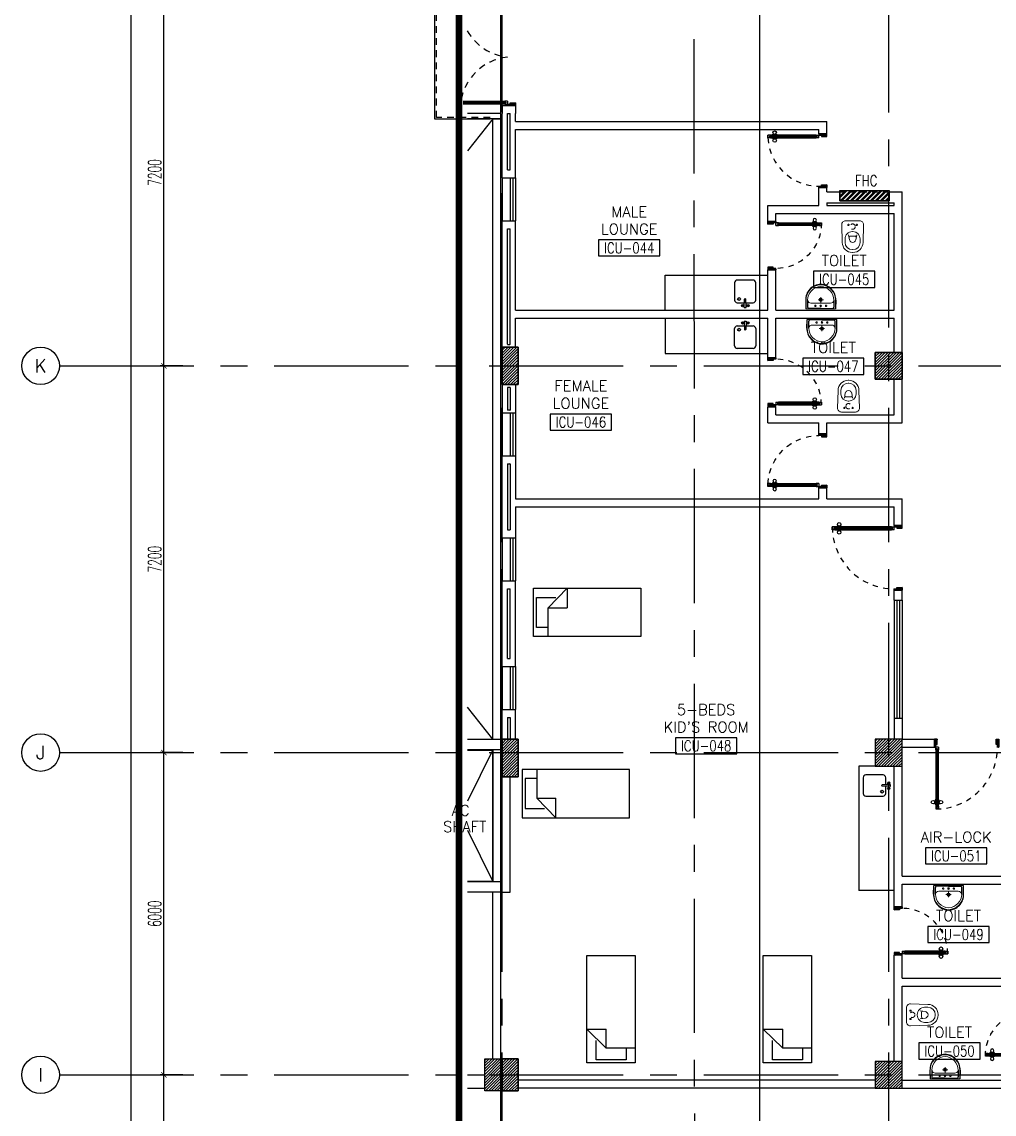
# Model space of a CAD drawing. Extents: x -0.7 to 93.2, y -1.5 to 78.
# Drawn here: x -0.7 to 17.41, y 35.89 to 56.22 of the extents above; entities that cross this region are included whole.
import ezdxf
from ezdxf.enums import TextEntityAlignment as Align

# ---------------------------------------------------------------- set-up
doc = ezdxf.new("R2010")
doc.units = 0
doc.header["$MEASUREMENT"] = 0
doc.header["$PDMODE"] = 34
for name, pattern in [('CENTER2', [1.125, 0.75, -0.125, 0.125, -0.125]), ('CENTERX2', [4, 2.5, -0.5, 0.5, -0.5]), ('DASHED', [0.75, 0.5, -0.25]), ('HIDDEN', [0.375, 0.25, -0.125]), ('HIDDEN2', [0.1875, 0.125, -0.0625])]:
    doc.linetypes.add(name, pattern=pattern)
doc.layers.get('0').update_dxf_attribs({"color": 11, "linetype": 'CONTINUOUS'})
doc.layers.get('DEFPOINTS').update_dxf_attribs({"color": 11, "linetype": 'CONTINUOUS'})
for name, color, linetype in [('AX-CR', 11, 'CONTINUOUS'), ('AX-DIM', 11, 'CONTINUOUS'), ('AX-TXT', 11, 'CONTINUOUS'), ('AXES', 11, 'CENTERX2'), ('COL', 11, 'CONTINUOUS'), ('DOOR', 11, 'CONTINUOUS'), ('ELEV', 11, 'CONTINUOUS'), ('FHC', 11, 'CONTINUOUS'), ('FIX', 11, 'CONTINUOUS'), ('FUR', 11, 'CONTINUOUS'), ('HAT', 11, 'CONTINUOUS'), ('INSUL', 11, 'CONTINUOUS'), ('NON-MEDICAL', 11, 'CONTINUOUS'), ('RM-BOX', 11, 'CONTINUOUS'), ('RM-NAME', 11, 'CONTINUOUS'), ('RM-NO', 11, 'CONTINUOUS'), ('ROOF', 11, 'CONTINUOUS'), ('SHAFT', 11, 'CONTINUOUS'), ('STR', 11, 'CONTINUOUS'), ('SUNI-FUR', 11, 'CONTINUOUS'), ('WALL', 11, 'CONTINUOUS'), ('WIN', 11, 'CONTINUOUS')]:
    doc.layers.add(name, color=color, linetype=linetype)
doc.styles.add('ROMANS', font='ROMANS.shx', dxfattribs={"width": 0.6})
doc.dimstyles.new('STANDARD in', dxfattribs={"dimtxt": 0.24, "dimasz": 0.1, "dimexe": 0.07, "dimexo": 0.05, "dimgap": 0.05, "dimtad": 1, "dimdec": 0, "dimlfac": 1000, "dimzin": 0, "dimdsep": 46, "dimtxsty": 'ROMANS', "dimblk": 'ARCHTICK', "dimcen": 0.05, "dimdle": 0.05, "dimclrd": 7, "dimclre": 7, "dimclrt": 2, "dimadec": 0, "dimazin": 0, "dimtfac": 1, "dimtdec": 0, "dimtmove": 2, "dimatfit": 3, "dimldrblk": 'ARCHTICK', "dimfxl": 0, "dimtolj": 1, "dimtzin": 0, "dimarcsym": 0})

# ---------------------------------------------------------------- blocks, each defined once
blk = doc.blocks.new('*X80')
at = {"color": 0}
for p, q in [((73379, 149535), (73834, 149990)), ((73379, 149588), (73781, 149990)), ((73379, 149641), (73728, 149990)), ((73379, 149694), (73675, 149990)), ((73379, 149747), (73622, 149990)), ((73379, 149800), (73569, 149990)), ((73379, 149853), (73516, 149990)), ((73379, 149906), (73463, 149990)), ((73379, 149959), (73410, 149990)), ((73387, 149490), (73879, 149982)), ((73440, 149490), (73879, 149929)), ((73493, 149490), (73879, 149876)), ((73546, 149490), (73879, 149822)), ((73599, 149490), (73879, 149769)), ((73653, 149490), (73879, 149716)), ((73706, 149490), (73879, 149663)), ((73759, 149490), (73879, 149610)), ((73812, 149490), (73879, 149557)), ((73865, 149490), (73879, 149504))]:
    blk.add_line(p, q, dxfattribs=at)
blk = doc.blocks.new('*X79')
at = {"color": 0}
for p, q in [((73379, 155527), (73842, 155990)), ((73379, 155580), (73789, 155990)), ((73379, 155633), (73736, 155990)), ((73379, 155686), (73683, 155990)), ((73379, 155739), (73629, 155990)), ((73379, 155793), (73576, 155990)), ((73379, 155846), (73523, 155990)), ((73379, 155899), (73470, 155990)), ((73379, 155952), (73417, 155990)), ((73395, 155490), (73879, 155974)), ((73448, 155490), (73879, 155921)), ((73501, 155490), (73879, 155868)), ((73554, 155490), (73879, 155815)), ((73607, 155490), (73879, 155762)), ((73660, 155490), (73879, 155709)), ((73713, 155490), (73879, 155656)), ((73766, 155490), (73879, 155603)), ((73819, 155490), (73879, 155550)), ((73872, 155490), (73879, 155497))]:
    blk.add_line(p, q, dxfattribs=at)
blk = doc.blocks.new('*X77')
at = {"color": 0}
for p, q in [((73379, 162740), (73829, 163190)), ((73379, 162793), (73776, 163190)), ((73379, 162846), (73723, 163190)), ((73379, 162899), (73670, 163190)), ((73379, 162952), (73617, 163190)), ((73379, 163005), (73564, 163190)), ((73379, 163058), (73511, 163190)), ((73379, 163111), (73458, 163190)), ((73379, 163164), (73405, 163190)), ((73382, 162690), (73879, 163187)), ((73435, 162690), (73879, 163134)), ((73488, 162690), (73879, 163081)), ((73541, 162690), (73879, 163028)), ((73594, 162690), (73879, 162975)), ((73647, 162690), (73879, 162922)), ((73700, 162690), (73879, 162869)), ((73753, 162690), (73879, 162816)), ((73806, 162690), (73879, 162763)), ((73859, 162690), (73879, 162710))]:
    blk.add_line(p, q, dxfattribs=at)
blk = doc.blocks.new('AXL')
at = {"layer": 'AX-CR'}
blk.add_circle((-350, 0), 350, dxfattribs=at)
at = {"layer": 'AX-TXT', "style": 'ROMANS'}
blk.add_attdef('AX', text='', height=250, dxfattribs=at).set_placement((-350, 0), align=Align.MIDDLE)
blk = doc.blocks.new('_ARCHTICK')
at = {"color": 0, "linetype": 'ByBlock', "const_width": 0.15}
blk.add_lwpolyline([(-0.5, -0.5), (0.5, 0.5)], dxfattribs=at)
blk = doc.blocks.new('*D126')
at = {"layer": 'AX-DIM', "color": 7, "lineweight": -2, "ltscale": 0.3}
for p, q in [((5.355, 64.47), (1.263, 64.47)), ((1.333, 5.1), (1.333, 64.52)), ((6.034, 5.15), (1.263, 5.15))]:
    blk.add_line(p, q, dxfattribs=at)
at = {"layer": 'DEFPOINTS', "color": 0, "ltscale": 0.3}
for p in [(1.333, 64.47), (5.405, 64.47), (6.084, 5.15)]:
    blk.add_point(p, dxfattribs=at)
at = {"layer": 'AX-DIM', "color": 7, "lineweight": -2, "ltscale": 0.3, "xscale": 0.1, "yscale": 0.1, "zscale": 0.1}
for p, rotation in [((1.333, 64.47), 90), ((1.333, 5.15), 270)]:
    blk.add_blockref('_ARCHTICK', p, dxfattribs=dict(at, rotation=rotation))
at = {"layer": 'AX-DIM', "color": 2, "ltscale": 0.3, "insert": (1.163, 34.81), "char_height": 0.24, "attachment_point": 5, "rotation": 90, "style": 'ROMANS'}
blk.add_mtext('\\A1;59320', dxfattribs=at)
blk = doc.blocks.new('*D122')
at = {"layer": 'AX-DIM', "color": 7, "lineweight": -2, "ltscale": 0.3}
for p, q in [((2.295, 57.02), (1.875, 57.02)), ((1.945, 49.77), (1.945, 57.07)), ((2.295, 49.82), (1.875, 49.82))]:
    blk.add_line(p, q, dxfattribs=at)
at = {"layer": 'DEFPOINTS', "color": 0, "ltscale": 0.3}
for p in [(1.945, 57.02), (2.345, 57.02), (2.345, 49.82)]:
    blk.add_point(p, dxfattribs=at)
at = {"layer": 'AX-DIM', "color": 7, "lineweight": -2, "ltscale": 0.3, "xscale": 0.1, "yscale": 0.1, "zscale": 0.1}
for p, rotation in [((1.945, 57.02), 90), ((1.945, 49.82), 270)]:
    blk.add_blockref('_ARCHTICK', p, dxfattribs=dict(at, rotation=rotation))
at = {"layer": 'AX-DIM', "color": 2, "ltscale": 0.3, "insert": (1.775, 53.42), "char_height": 0.24, "attachment_point": 5, "rotation": 90, "style": 'ROMANS'}
blk.add_mtext('\\A1;7200', dxfattribs=at)
blk = doc.blocks.new('*D121')
at = {"layer": 'AX-DIM', "color": 7, "lineweight": -2, "ltscale": 0.3}
for p, q in [((1.945, 42.57), (1.945, 49.87)), ((2.295, 49.82), (1.875, 49.82)), ((2.295, 42.62), (1.875, 42.62))]:
    blk.add_line(p, q, dxfattribs=at)
at = {"layer": 'DEFPOINTS', "color": 0, "ltscale": 0.3}
for p in [(1.945, 49.82), (2.345, 49.82), (2.345, 42.62)]:
    blk.add_point(p, dxfattribs=at)
at = {"layer": 'AX-DIM', "color": 7, "lineweight": -2, "ltscale": 0.3, "xscale": 0.1, "yscale": 0.1, "zscale": 0.1}
for p, rotation in [((1.945, 49.82), 90), ((1.945, 42.62), 270)]:
    blk.add_blockref('_ARCHTICK', p, dxfattribs=dict(at, rotation=rotation))
at = {"layer": 'AX-DIM', "color": 2, "ltscale": 0.3, "insert": (1.775, 46.22), "char_height": 0.24, "attachment_point": 5, "rotation": 90, "style": 'ROMANS'}
blk.add_mtext('\\A1;7200', dxfattribs=at)
blk = doc.blocks.new('*D120')
at = {"layer": 'AX-DIM', "color": 7, "lineweight": -2, "ltscale": 0.3}
for p, q in [((2.295, 42.62), (1.875, 42.62)), ((1.945, 36.57), (1.945, 42.67)), ((2.295, 36.62), (1.875, 36.62))]:
    blk.add_line(p, q, dxfattribs=at)
at = {"layer": 'DEFPOINTS', "color": 0, "ltscale": 0.3}
for p in [(1.945, 42.62), (2.345, 42.62), (2.345, 36.62)]:
    blk.add_point(p, dxfattribs=at)
at = {"layer": 'AX-DIM', "color": 7, "lineweight": -2, "ltscale": 0.3, "xscale": 0.1, "yscale": 0.1, "zscale": 0.1}
for p, rotation in [((1.945, 42.62), 90), ((1.945, 36.62), 270)]:
    blk.add_blockref('_ARCHTICK', p, dxfattribs=dict(at, rotation=rotation))
at = {"layer": 'AX-DIM', "color": 2, "ltscale": 0.3, "insert": (1.775, 39.62), "char_height": 0.24, "attachment_point": 5, "rotation": 90, "style": 'ROMANS'}
blk.add_mtext('\\A1;6000', dxfattribs=at)
blk = doc.blocks.new('*D119')
at = {"layer": 'AX-DIM', "color": 7, "lineweight": -2, "ltscale": 0.3}
for p, q in [((2.295, 36.62), (1.875, 36.62)), ((1.945, 32.97), (1.945, 36.67)), ((2.295, 33.02), (1.875, 33.02))]:
    blk.add_line(p, q, dxfattribs=at)
at = {"layer": 'DEFPOINTS', "color": 0, "ltscale": 0.3}
for p in [(1.945, 36.62), (2.345, 36.62), (2.345, 33.02)]:
    blk.add_point(p, dxfattribs=at)
at = {"layer": 'AX-DIM', "color": 7, "lineweight": -2, "ltscale": 0.3, "xscale": 0.1, "yscale": 0.1, "zscale": 0.1}
for p, rotation in [((1.945, 36.62), 90), ((1.945, 33.02), 270)]:
    blk.add_blockref('_ARCHTICK', p, dxfattribs=dict(at, rotation=rotation))
at = {"layer": 'AX-DIM', "color": 2, "ltscale": 0.3, "insert": (1.775, 34.82), "char_height": 0.24, "attachment_point": 5, "rotation": 90, "style": 'ROMANS'}
blk.add_mtext('\\A1;3600', dxfattribs=at)
blk = doc.blocks.new('COL50')
at = {"layer": 'COL'}
blk.add_lwpolyline([(-250, 250), (-250, -250), (250, -250), (250, 250)], close=True, dxfattribs=at)
blk = doc.blocks.new('RM1')
at = {"layer": 'RM-BOX'}
blk.add_lwpolyline([(570, -200), (-570, -200), (-570, -500), (570, -500)], close=True, dxfattribs=at)
at = {"layer": 'RM-NAME', "style": 'ROMANS'}
for tag, p in [('ROOMNAME1', (0, 324)), ('ROOMNAME2', (0, 0))]:
    blk.add_attdef(tag, text='', height=200, dxfattribs=at).set_placement(p, align=Align.MIDDLE)
at = {"layer": 'RM-NO', "style": 'ROMANS', "width": 0.8}
blk.add_attdef('ROOMNO', text='', height=200, dxfattribs=at).set_placement((0, -350), align=Align.MIDDLE)
blk = doc.blocks.new('DOOR90')
at = {"layer": 'DOOR', "color": 0, "linetype": 'ByBlock'}
for p, q in [((-150, 0), (-150, -25)), ((-150, 0), (0, 0)), ((0, -50), (0, 0)), ((-1000, -25), (-1000, -75)), ((-1000, -75), (-1000, -25)), ((-950, -25), (-1000, -25)), ((-950, -75), (-1000, -75)), ((-970, -42), (-970, -58)), ((-950, -42), (-970, -42)), ((-950, -58), (-970, -58)), ((-950, -25), (-950, -42)), ((-950, -58), (-950, -75)), ((-918, -25), (-918, -18)), ((-828, -18), (-918, -18)), ((-918, -75), (-918, -82)), ((-828, -82), (-918, -82)), ((-905, -18), (-905, -9)), ((-905, -9), (-840, -9)), ((-905, -18), (-840, -18)), ((-905, -82), (-905, -91)), ((-905, -82), (-840, -82)), ((-905, -91), (-840, -91)), ((-840, -18), (-840, -9)), ((-840, -82), (-840, -91)), ((-828, -25), (-828, -18)), ((-828, -75), (-828, -82)), ((-200, -42), (-200, -25)), ((-200, -25), (-150, -25)), ((-180, -42), (-200, -42)), ((-200, -75), (-200, -58)), ((-200, -58), (-180, -58)), ((-150, -75), (-200, -75)), ((-180, -58), (-180, -42)), ((-150, -75), (-150, -25)), ((-150, -25), (-100, -25)), ((-100, -25), (-100, -50)), ((-100, -50), (0, -50)), ((-150, -900), (-150, -875)), ((-150, -875), (-100, -875)), ((0, -900), (-150, -900)), ((-150, -900), (0, -900)), ((-100, -850), (0, -850)), ((-100, -875), (-100, -850)), ((0, -850), (0, -900))]:
    blk.add_line(p, q, dxfattribs=at)
at = {"layer": 'DOOR', "color": 9, "linetype": 'ByBlock'}
for p, q in [((0, -50), (-114, 0)), ((0, -50), (-40, 0)), ((0, -50), (-100, -37)), ((0, -850), (-114, -900)), ((0, -850), (-100, -863)), ((0, -850), (-40, -900))]:
    blk.add_line(p, q, dxfattribs=at)
at = {"layer": 'DOOR', "linetype": 'ByBlock'}
for p, q in [((-200, -25), (-950, -25)), ((-200, -42), (-950, -42)), ((-200, -58), (-950, -58)), ((-950, -75), (-200, -75))]:
    blk.add_line(p, q, dxfattribs=at)
at = {"layer": 'DOOR', "color": 0, "linetype": 'ByBlock'}
for centre in [(-873, 24), (-873, -124)]:
    blk.add_circle(centre, 32.4, dxfattribs=at)
at = {"layer": 'DOOR', "color": 9, "linetype": 'ByBlock'}
for centre, radius, start, end in [((0, -50), 154, 161.1053, 166.2858), ((0, -50), 134, 158.1598, 169.28), ((0, -50), 94.4, 148.0182, 180), ((0, -50), 74.4, 137.7764, 180), ((0, -50), 114, 154.0838, 167.3774), ((0, -50), 54.4, 113.2074, 180), ((0, -50), 34.4, 90, 180), ((0, -50), 14.4, 90, 180), ((0, -850), 154, 193.7142, 198.8947), ((0, -850), 134, 190.72, 201.8402), ((0, -850), 94.4, 180, 211.9818), ((0, -850), 74.4, 180, 222.2236), ((0, -850), 54.4, 180, 246.7926), ((0, -850), 34.4, 180, 270), ((0, -850), 14.4, 180, 270)]:
    blk.add_arc(centre, radius, start, end, dxfattribs=at)
at = {"layer": 'DOOR', "linetype": 'HIDDEN', "ltscale": 0.5}
blk.add_arc((-150, -25), 850, 180, 270, dxfattribs=at)
blk = doc.blocks.new('DOOR100')
at = {"layer": 'DOOR', "color": 0, "linetype": 'ByBlock'}
for p, q in [((-25, 1300), (-75, 1300)), ((-75, 1300), (-25, 1300)), ((-75, 1250), (-75, 1300)), ((-58, 1250), (-75, 1250)), ((-42, 1270), (-58, 1270)), ((-58, 1250), (-58, 1270)), ((-42, 1250), (-42, 1270)), ((-25, 1250), (-42, 1250)), ((-25, 1250), (-25, 1300)), ((-82, 1205), (-91, 1205)), ((-91, 1205), (-91, 1140)), ((-82, 1140), (-91, 1140)), ((-75, 1218), (-82, 1218)), ((-82, 1128), (-82, 1218)), ((-82, 1205), (-82, 1140)), ((-75, 1128), (-82, 1128)), ((-25, 1218), (-18, 1218)), ((-25, 1128), (-18, 1128)), ((-18, 1128), (-18, 1218)), ((-18, 1205), (-9, 1205)), ((-18, 1205), (-18, 1140)), ((-18, 1140), (-9, 1140)), ((-9, 1205), (-9, 1140)), ((-1200, 0), (-1200, 150)), ((-1200, 150), (-1175, 150)), ((-1200, 150), (-1200, 0)), ((-1150, 0), (-1200, 0)), ((-1175, 150), (-1175, 100)), ((-1175, 100), (-1150, 100)), ((-1150, 100), (-1150, 0)), ((-75, 200), (-58, 200)), ((-75, 150), (-75, 200)), ((-75, 150), (-25, 150)), ((-58, 200), (-58, 180)), ((-58, 180), (-42, 180)), ((-50, 100), (-50, 0)), ((-25, 100), (-50, 100)), ((-50, 0), (0, 0)), ((-42, 200), (-25, 200)), ((-42, 180), (-42, 200)), ((-25, 200), (-25, 150)), ((0, 150), (-25, 150)), ((-25, 150), (-25, 100)), ((0, 150), (0, 0))]:
    blk.add_line(p, q, dxfattribs=at)
at = {"layer": 'DOOR', "linetype": 'ByBlock'}
for p, q in [((-75, 1250), (-75, 200)), ((-58, 200), (-58, 1250)), ((-42, 200), (-42, 1250)), ((-25, 200), (-25, 1250)), ((0, 0), (0, 150))]:
    blk.add_line(p, q, dxfattribs=at)
at = {"layer": 'DOOR', "color": 9, "linetype": 'ByBlock'}
for p, q in [((-1150, 0), (-1200, 114)), ((-1150, 0), (-1200, 40)), ((-1150, 0), (-1163, 100)), ((-50, 0), (0, 114)), ((-50, 0), (-37, 100)), ((-50, 0), (0, 40))]:
    blk.add_line(p, q, dxfattribs=at)
at = {"layer": 'DOOR', "color": 0, "linetype": 'ByBlock'}
for centre in [(-124, 1173), (24, 1173)]:
    blk.add_circle(centre, 32.4, dxfattribs=at)
at = {"layer": 'DOOR', "linetype": 'HIDDEN', "ltscale": 0.5}
blk.add_arc((-25, 150), 1150, 90, 180.0001, dxfattribs=at)
at = {"layer": 'DOOR', "color": 9, "linetype": 'ByBlock'}
for centre, radius, start, end in [((-1150, 0), 154, 103.7142, 108.8947), ((-1150, 0), 134, 100.72, 111.8402), ((-1150, 0), 94.4, 90, 121.9818), ((-1150, 0), 74.4, 90, 132.2236), ((-1150, 0), 54.4, 90, 156.7926), ((-1150, 0), 34.4, 90, 180), ((-1150, 0), 14.4, 90, 180), ((-50, 0), 94.4, 58.0182, 90), ((-50, 0), 74.4, 47.7764, 90), ((-50, 0), 54.4, 23.2074, 90), ((-50, 0), 34.4, 0, 90), ((-50, 0), 14.4, 0, 90), ((-50, 0), 134, 68.1598, 79.28), ((-50, 0), 114, 64.0838, 77.3774), ((-50, 0), 154, 71.1053, 76.2858)]:
    blk.add_arc(centre, radius, start, end, dxfattribs=at)
blk = doc.blocks.new('C11')
at = {"layer": 'HAT'}
h = blk.add_hatch(dxfattribs=at)
h.set_pattern_fill('ANSI31', color=256, scale=300, style=0)
h.set_pattern_definition([(45, (-248556.182, -75061.005), (-26.5165043, 26.5165043), [])])
h.paths.add_polyline_path([(300, 700), (0, 700), (0, 350), (300, 350)])
h.paths.add_polyline_path([(300, 350), (0, 350), (0, 0), (300, 0)])
at = {"layer": 'COL'}
blk.add_lwpolyline([(300, 700), (300, 0), (0, 0), (0, 700)], close=True, dxfattribs=at)
blk = doc.blocks.new('C5V')
at = {"layer": 'HAT'}
h = blk.add_hatch(dxfattribs=at)
h.set_pattern_fill('ANSI31', color=256, scale=300, style=0)
h.set_pattern_definition([(45, (-249196.182, -54711.005), (-26.5165043, 26.5165043), [])])
h.paths.add_polyline_path([(-20, 600), (-320, 600), (-320, 300), (-20, 300)])
h.paths.add_polyline_path([(-20, 300), (-320, 300), (-320, 0), (-20, 0)])
h = blk.add_hatch(dxfattribs=at)
h.set_pattern_fill('ANSI31', color=256, scale=300, style=0)
h.set_pattern_definition([(45, (-248876.182, -54711.005), (-26.5165043, 26.5165043), [])])
h.paths.add_polyline_path([(300, 600), (0, 600), (0, 300), (300, 300)])
h.paths.add_polyline_path([(300, 300), (0, 300), (0, 0), (300, 0)])
at = {"layer": 'COL'}
for points in [[(-20, 600), (-20, 0), (-320, 0), (-320, 600)], [(300, 600), (300, 0), (0, 0), (0, 600)]]:
    blk.add_lwpolyline(points, close=True, dxfattribs=at)
blk = doc.blocks.new('FHC')
at = {"layer": 'FHC', "linetype": 'ByBlock', "ltscale": 0.3}
h = blk.add_hatch(dxfattribs=at)
h.set_pattern_fill('ANSI32', color=250, scale=175, style=0)
h.set_pattern_definition([(45, (-232656.18, -31241.005), (-46.403883, 46.403883), []), (45, (-232625.246, -31241.005), (-46.403883, 46.403883), [])])
h.paths.add_polyline_path([(460, -190), (460, 0), (-460, 0), (-460, -190)])
h.paths.add_polyline_path([(-673, -611), (-673, -190), (-410, -190), (-410, -611)], flags=9)
blk.add_lwpolyline([(-460, 0), (460, 0), (460, -190), (-460, -190)], close=True, dxfattribs=at)
blk = doc.blocks.new('DOOR-10')
at = {"layer": 'DOOR', "color": 0, "linetype": 'ByBlock'}
for p, q in [((-76, 1018), (-83, 1018)), ((-83, 928), (-83, 1018)), ((-26, 1100), (-76, 1100)), ((-76, 1100), (-26, 1100)), ((-76, 1050), (-76, 1100)), ((-59, 1050), (-76, 1050)), ((-43, 1070), (-59, 1070)), ((-59, 1050), (-59, 1070)), ((-43, 1050), (-43, 1070)), ((-26, 1050), (-43, 1050)), ((-26, 1050), (-26, 1100)), ((-26, 1018), (-18, 1018)), ((-18, 928), (-18, 1018)), ((-83, 1005), (-92, 1005)), ((-92, 1005), (-92, 940)), ((-83, 940), (-92, 940)), ((-83, 1005), (-83, 940)), ((-76, 928), (-83, 928)), ((-26, 928), (-18, 928)), ((-18, 1005), (-9, 1005)), ((-18, 1005), (-18, 940)), ((-18, 940), (-9, 940)), ((-9, 1005), (-9, 940)), ((-1001, 0), (-1001, 150)), ((-1001, 150), (-976, 150)), ((-1001, 150), (-1001, 0)), ((-951, 0), (-1001, 0)), ((-976, 150), (-976, 100)), ((-976, 100), (-951, 100)), ((-951, 100), (-951, 0)), ((-76, 200), (-59, 200)), ((-76, 150), (-76, 200)), ((-76, 150), (-26, 150)), ((-59, 200), (-59, 180)), ((-59, 180), (-43, 180)), ((-51, 100), (-51, 0)), ((-26, 100), (-51, 100)), ((-51, 0), (-1, 0)), ((-43, 200), (-26, 200)), ((-43, 180), (-43, 200)), ((-26, 200), (-26, 150)), ((-1, 150), (-26, 150)), ((-26, 150), (-26, 100))]:
    blk.add_line(p, q, dxfattribs=at)
at = {"layer": 'DOOR', "linetype": 'ByBlock'}
for p, q in [((-76, 1050), (-76, 200)), ((-59, 200), (-59, 1050)), ((-43, 200), (-43, 1050)), ((-26, 200), (-26, 1050))]:
    blk.add_line(p, q, dxfattribs=at)
at = {"layer": 'DOOR', "color": 9, "linetype": 'ByBlock'}
for p, q in [((-951, 0), (-1001, 114)), ((-951, 0), (-1001, 40)), ((-951, 0), (-964, 100)), ((-51, 0), (-1, 114)), ((-51, 0), (-37, 100)), ((-51, 0), (-1, 40)), ((-1, 0), (-1, 150))]:
    blk.add_line(p, q, dxfattribs=at)
at = {"layer": 'DOOR', "color": 0, "linetype": 'ByBlock'}
for centre in [(-124, 973), (23, 973)]:
    blk.add_circle(centre, 32.4, dxfattribs=at)
at = {"layer": 'DOOR', "linetype": 'HIDDEN', "ltscale": 0.5}
blk.add_arc((-23, 149), 952, 93.1482, 179.9482, dxfattribs=at)
at = {"layer": 'DOOR', "color": 9, "linetype": 'ByBlock'}
for centre, radius, start, end in [((-951, 0), 154, 103.7142, 108.8947), ((-951, 0), 134, 100.72, 111.8402), ((-951, 0), 94.4, 90, 121.9818), ((-951, 0), 74.4, 90, 132.2236), ((-951, 0), 54.4, 90, 156.7926), ((-951, 0), 34.4, 90, 180), ((-951, 0), 14.4, 90, 180), ((-51, 0), 94.4, 58.0182, 90), ((-51, 0), 74.4, 47.7764, 90), ((-51, 0), 54.4, 23.2074, 90), ((-51, 0), 34.4, 0, 90), ((-51, 0), 14.4, 0, 90), ((-51, 0), 134, 68.1598, 79.28), ((-51, 0), 114, 64.0838, 77.3774), ((-51, 0), 154, 71.1053, 76.2858)]:
    blk.add_arc(centre, radius, start, end, dxfattribs=at)
blk = doc.blocks.new('WC1')
at = {"layer": 'FIX', "lineweight": 20}
for p, q in [((-210, 204), (-538, 194)), ((-727, 5), (-727, -5)), ((-674, 5), (-674, -5)), ((-534, 24), (-540, 0)), ((-540, 0), (-534, -24)), ((-475, 141), (-538, 141)), ((-395, 76), (-490, 60)), ((-339, 5), (-339, -5)), ((-538, -141), (-475, -141)), ((-538, -194), (-210, -204)), ((-490, -60), (-395, -76))]:
    blk.add_line(p, q, dxfattribs=at)
at = {"layer": 'FIX', "linetype": 'Continuous', "lineweight": 20}
blk.add_line((-420, -47), (-420, 45), dxfattribs=at)
at = {"layer": 'FIX', "lineweight": 20}
blk.add_lwpolyline([(-213, -204), (-210, -204, 0.414214), (-137, -131), (-137, 0), (-137, 131, 0.414214), (-210, 204)], format="xyb", dxfattribs=at)
at = {"layer": 'FIX', "linetype": 'HIDDEN2', "lineweight": 20, "ltscale": 0.3}
blk.add_circle((-245, 0), 49.8, dxfattribs=at)
at = {"layer": 'FIX', "linetype": 'HIDDEN', "lineweight": 20, "ltscale": 0.05}
for centre in [(-213, 78), (-213, -77)]:
    blk.add_circle(centre, 11.6, dxfattribs=at)
at = {"layer": 'FIX', "lineweight": 20}
for centre, radius, start, end in [((-538, 5), 189, 90, 180), ((-538, 5), 136, 90, 180), ((-473, -7), 68.2, 128.9242, 152.8468), ((-464, -18), 82, 108.496, 128.9242), ((-475, 5), 136, 360, 90), ((-538, -5), 189, 180, 270), ((-538, -5), 136, 180, 270), ((-473, 7), 68.2, 207.1532, 231.0758), ((-464, 18), 82, 231.0758, 251.504), ((-475, -5), 136, 270, 0)]:
    blk.add_arc(centre, radius, start, end, dxfattribs=at)
at = {"layer": 'FIX', "linetype": 'Continuous', "lineweight": 20}
for centre, start, end in [((-443, 46), 357.6662, 91.6121), ((-442, -46), 268.3879, 2.3338)]:
    blk.add_arc(centre, 22.3, start, end, dxfattribs=at)
blk = doc.blocks.new('LAV1')
at = {"layer": 'FIX', "linetype": 'ByBlock', "ltscale": 0.3}
for p, q in [((-280, 210), (-275, 50)), ((-245, 210), (-245, 85)), ((245, 210), (245, 85)), ((280, 210), (275, 50)), ((0, 60), (-220, 60)), ((0, 60), (220, 60))]:
    blk.add_line(p, q, dxfattribs=at)
at = {"layer": 'FIX', "linetype": 'Continuous', "lineweight": 20}
for p, q in [((-275, 210), (-275, 50)), ((275, 210), (275, 50)), ((0, 50), (-275, 50)), ((0, 50), (-252, 50)), ((0, 155), (-181, 155)), ((0, 155), (181, 155)), ((0, 50), (252, 50)), ((0, 50), (275, 50))]:
    blk.add_line(p, q, dxfattribs=at)
at = {"layer": 'FIX', "linetype": 'DASHED', "lineweight": 20, "ltscale": 0.05}
for p, q in [((50, 220), (-50, 220)), ((0, 170), (0, 270)), ((0, 170), (0, 270))]:
    blk.add_line(p, q, dxfattribs=at)
at = {"layer": 'FIX', "lineweight": 20}
for p, q in [((16, 107), (-15, 107)), ((0, 92), (0, 123))]:
    blk.add_line(p, q, dxfattribs=at)
for centre, radius in [((0, 220), 29.5), ((0, 220), 22.5), ((0, 107), 15.5)]:
    blk.add_circle(centre, radius, dxfattribs=at)
at = {"layer": 'FIX', "linetype": 'HIDDEN', "lineweight": 20, "ltscale": 0.05}
for centre in [(-100, 107), (100, 107)]:
    blk.add_circle(centre, 12.4, dxfattribs=at)
at = {"layer": 'FIX', "linetype": 'ByBlock', "ltscale": 0.3}
for centre, radius, start, end in [((7, 220), 287, 91.3776, 182.0064), ((-7, 220), 287, 357.9936, 88.6224), ((-220, 85), 24.9, 179.7021, 269.9486), ((220, 85), 24.9, 270.0514, 0.2979)]:
    blk.add_arc(centre, radius, start, end, dxfattribs=at)
at = {"layer": 'FIX', "linetype": 'Continuous', "lineweight": 20}
for centre, radius, start, end in [((8, 217), 283, 91.6988, 181.351), ((8, 212), 253, 91.7328, 180.4884), ((-8, 217), 283, 358.649, 88.3012), ((-8, 212), 253, 359.5116, 88.2672), ((-179, 222), 66.9, 190.2006, 268.0786), ((179, 222), 66.9, 271.9214, 349.7994)]:
    blk.add_arc(centre, radius, start, end, dxfattribs=at)

msp = doc.modelspace()

# ---------------------------------------------------------------- linework, layer by layer
at = {"layer": 'AXES'}
for p, q in [((15.4424, -1.4643), (15.4424, 77.3484)), ((8.2224, -1.4643), (8.2224, 76.9984)), ((8.2424, -1.4643), (8.2424, 76.9984)), ((11.8424, 5.4), (11.8174, 64.22)), ((0, 49.82), (24.4424, 49.82)), ((0, 42.62), (24.4424, 42.62)), ((0, 36.62), (24.4424, 36.62))]:
    msp.add_line(p, q, dxfattribs=at)
at = {"layer": 'COL'}
for points in [[(7.5959, 42.87), (8.2224, 42.87), (8.2224, 42.67), (7.5959, 42.67)], [(7.5959, 40.22), (8.2224, 40.22), (8.2224, 40.02), (7.5959, 40.02)]]:
    msp.add_lwpolyline(points, dxfattribs=at)
at = {"layer": 'DOOR', "linetype": 'ByBlock'}
for p, q in [((7.5174, 54.745), (8.2924, 54.745)), ((8.2924, 54.728), (7.5174, 54.728)), ((8.2924, 54.712), (7.5174, 54.712)), ((8.2924, 54.695), (7.5174, 54.695))]:
    msp.add_line(p, q, dxfattribs=at)
at = {"layer": 'DOOR', "color": 0, "linetype": 'ByBlock'}
for p, q in [((8.2924, 54.745), (8.2924, 54.728)), ((8.3424, 54.745), (8.2924, 54.745)), ((8.2924, 54.728), (8.3124, 54.728)), ((8.2924, 54.712), (8.2924, 54.695)), ((8.3124, 54.712), (8.2924, 54.712)), ((8.3124, 54.728), (8.3124, 54.712)), ((8.3424, 54.745), (8.3424, 54.695)), ((8.3924, 54.72), (8.4924, 54.72)), ((8.3924, 54.695), (8.3924, 54.72)), ((8.4924, 54.72), (8.4924, 54.67)), ((8.2924, 54.695), (8.3424, 54.695)), ((8.3424, 54.67), (8.3424, 54.695)), ((8.3424, 54.695), (8.3924, 54.695)), ((8.4924, 54.67), (8.3424, 54.67))]:
    msp.add_line(p, q, dxfattribs=at)
at = {"layer": 'DOOR', "color": 9, "linetype": 'ByBlock'}
for q in [(8.3786, 54.67), (8.3924, 54.7066), (8.4522, 54.67)]:
    msp.add_line((8.4924, 54.72), q, dxfattribs=at)
at = {"layer": 'DOOR', "linetype": 'HIDDEN', "ltscale": 0.5}
for centre, start, end in [((8.4496, 56.5522), 210.22773, 263.76895), ((8.4496, 54.5878), 96.23105, 173.76905)]:
    msp.add_arc(centre, 0.9881, start, end, dxfattribs=at)
at = {"layer": 'DOOR', "color": 9, "linetype": 'ByBlock'}
for radius, start, end in [(0.0944, 180, 211.98181), (0.0744, 180, 222.22357), (0.0544, 180, 246.79262), (0.0344, 180, 270), (0.0144, 180, 270), (0.1544, 193.71423, 198.89471), (0.1344, 190.71998, 201.84015), (0.1144, 192.62257, 205.91616)]:
    msp.add_arc((8.4924, 54.72), radius, start, end, dxfattribs=at)
at = {"layer": 'ELEV', "linetype": 'CENTER2', "const_width": 0.12}
msp.add_lwpolyline([(7.4417, 4.0237), (7.4417, 67.862)], dxfattribs=at)
at = {"layer": 'FUR'}
for p, q in [((8.8295, 45.6782), (10.8295, 45.6782)), ((8.8295, 44.7782), (8.8295, 45.6782)), ((9.1011, 45.317), (9.4545, 45.6782)), ((9.4545, 45.6782), (9.4545, 45.317)), ((10.8295, 45.6782), (10.8295, 44.7782)), ((8.8849, 45.506), (9.2446, 45.506)), ((8.8849, 44.9481), (8.8849, 45.506)), ((9.1011, 45.317), (9.4545, 45.317)), ((9.1011, 44.7782), (9.1011, 45.317)), ((9.1011, 44.9481), (8.8849, 44.9481)), ((10.8295, 44.7782), (8.8295, 44.7782)), ((10.6162, 42.3075), (8.6162, 42.3075)), ((8.6162, 42.3075), (8.6162, 41.4075)), ((8.8879, 42.3075), (8.8879, 41.7686)), ((10.6162, 41.4075), (10.6162, 42.3075)), ((8.6717, 42.1376), (8.6717, 41.5797)), ((8.8879, 42.1376), (8.6717, 42.1376)), ((8.8879, 41.7686), (9.2413, 41.7686)), ((8.8879, 41.7686), (9.2413, 41.4075)), ((9.2413, 41.4075), (9.2413, 41.7686)), ((8.6717, 41.5797), (9.0314, 41.5797)), ((8.6162, 41.4075), (10.6162, 41.4075)), ((9.8218, 36.8444), (9.8218, 38.8444)), ((9.8218, 38.8444), (10.7218, 38.8444)), ((10.7218, 38.8444), (10.7218, 36.8444)), ((13.1079, 36.8444), (13.1079, 38.8444)), ((13.1079, 38.8444), (14.0079, 38.8444)), ((14.0079, 38.8444), (14.0079, 36.8444)), ((9.8218, 37.4694), (10.1829, 37.4694)), ((10.1829, 37.116), (9.8218, 37.4694)), ((10.1829, 37.116), (10.1829, 37.4694)), ((13.1079, 37.4694), (13.469, 37.4694)), ((13.469, 37.116), (13.1079, 37.4694)), ((13.469, 37.116), (13.469, 37.4694)), ((9.994, 36.8998), (9.994, 37.2595)), ((13.28, 36.8998), (13.28, 37.2595)), ((10.7218, 37.116), (10.1829, 37.116)), ((10.5519, 37.116), (10.5519, 36.8998)), ((14.0079, 37.116), (13.469, 37.116)), ((13.838, 37.116), (13.838, 36.8998)), ((10.7218, 36.8444), (9.8218, 36.8444)), ((10.5519, 36.8998), (9.994, 36.8998)), ((14.0079, 36.8444), (13.1079, 36.8444)), ((13.838, 36.8998), (13.28, 36.8998))]:
    msp.add_line(p, q, dxfattribs=at)
at = {"layer": 'INSUL'}
for p, q in [((8.3424, 53.47), (8.3424, 54.52)), ((8.3424, 54.52), (8.3924, 54.52)), ((8.3924, 53.47), (8.3924, 54.52)), ((8.3424, 53.47), (8.3924, 53.47)), ((8.3424, 50.223), (8.3424, 52.37)), ((8.3424, 52.37), (8.3924, 52.37)), ((8.3924, 50.223), (8.3924, 52.37)), ((8.3454, 50.22), (8.3894, 50.22)), ((8.3424, 49.42), (8.3424, 48.998)), ((8.3924, 49.42), (8.3424, 49.42)), ((8.3924, 49.42), (8.3924, 48.998)), ((8.3894, 48.995), (8.3454, 48.995)), ((8.3424, 47.992), (8.3424, 46.77)), ((8.3454, 47.995), (8.3894, 47.995)), ((8.3924, 47.992), (8.3924, 46.77)), ((8.3424, 46.77), (8.3924, 46.77)), ((8.3424, 44.37), (8.3424, 45.67)), ((8.3424, 45.67), (8.3924, 45.67)), ((8.3924, 44.37), (8.3924, 45.67)), ((8.3424, 44.37), (8.3924, 44.37)), ((8.3424, 43.27), (8.3424, 42.87)), ((8.3424, 43.27), (8.3924, 43.27)), ((8.3924, 43.27), (8.3924, 42.87))]:
    msp.add_line(p, q, dxfattribs=at)
for centre, start, end in [((8.3454, 50.223), 180, 270), ((8.3894, 50.223), 270, 360), ((8.3454, 48.998), 180, 270), ((8.3894, 48.998), 270, 360), ((8.3454, 47.992), 90, 180), ((8.3894, 47.992), 360, 90)]:
    msp.add_arc(centre, 0.003, start, end, dxfattribs=at)
at = {"layer": 'NON-MEDICAL'}
for p, q in [((11.2778, 51.5075), (13.1924, 51.5075)), ((11.2778, 50.8575), (11.2778, 51.5075)), ((12.5736, 51.3667), (12.5736, 51.0456)), ((12.9164, 51.4165), (12.6235, 51.4165)), ((12.9663, 51.0456), (12.9663, 51.3667)), ((12.7539, 50.9075), (12.76, 51.0628)), ((12.786, 50.9075), (12.7799, 51.0628)), ((12.6235, 50.9957), (12.76, 50.9957)), ((12.7539, 50.9075), (12.786, 50.9075)), ((12.7799, 50.9957), (12.9164, 50.9957)), ((11.2778, 50.7021), (11.2778, 50.0521)), ((12.7539, 50.6521), (12.786, 50.6521)), ((12.7539, 50.6521), (12.76, 50.4968)), ((12.786, 50.6521), (12.7799, 50.4968)), ((12.5736, 50.1929), (12.5736, 50.514)), ((12.6235, 50.5639), (12.76, 50.5639)), ((12.7799, 50.5639), (12.9164, 50.5639)), ((12.9663, 50.514), (12.9663, 50.1929)), ((11.2778, 50.0521), (13.1924, 50.0521)), ((12.9164, 50.143), (12.6235, 50.143)), ((15.1874, 42.37), (14.8874, 42.37)), ((14.8874, 42.37), (14.8874, 40.0491)), ((14.967, 42.1528), (14.967, 41.8599)), ((15.3379, 42.2027), (15.0168, 42.2027)), ((15.3878, 42.0163), (15.3878, 42.1528)), ((15.476, 42.0224), (15.3207, 42.0163)), ((15.476, 41.9903), (15.3207, 41.9964)), ((15.3878, 41.8599), (15.3878, 41.9964)), ((15.476, 41.9903), (15.476, 42.0224)), ((15.0168, 41.81), (15.3379, 41.81)), ((15.5374, 40.0491), (14.8874, 40.0491))]:
    msp.add_line(p, q, dxfattribs=at)
for centre, radius in [((12.6555, 51.0651), 0.0255), ((12.7202, 50.9386), 0.0217), ((12.7202, 50.9386), 0.014), ((12.8197, 50.9386), 0.0217), ((12.8197, 50.9386), 0.014), ((12.7202, 50.621), 0.0217), ((12.8197, 50.621), 0.0217), ((12.6555, 50.4944), 0.0255), ((12.7202, 50.621), 0.014), ((12.8197, 50.621), 0.014), ((15.3184, 41.8919), 0.0255), ((15.4449, 42.0561), 0.0217), ((15.4449, 41.9566), 0.0217), ((15.4449, 42.0561), 0.014), ((15.4449, 41.9566), 0.014)]:
    msp.add_circle(centre, radius, dxfattribs=at)
for centre, radius, start, end in [((12.6235, 51.3667), 0.0499, 90, 180), ((12.9164, 51.3667), 0.0499, 0, 90), ((12.77, 51.0628), 0.00997, 0, 180), ((12.6235, 51.0456), 0.0499, 180, 270), ((12.9164, 51.0456), 0.0499, 270, 0), ((12.6235, 50.514), 0.0499, 90, 180), ((12.77, 50.4968), 0.00997, 180, 0), ((12.9164, 50.514), 0.0499, 0, 90), ((12.6235, 50.1929), 0.0499, 180, 270), ((12.9164, 50.1929), 0.0499, 270, 0), ((15.0168, 42.1528), 0.0499, 90, 180), ((15.3379, 42.1528), 0.0499, 0, 90), ((15.3207, 42.0064), 0.00997, 90, 270), ((15.0168, 41.8599), 0.0499, 180, 270), ((15.3379, 41.8599), 0.0499, 270, 0)]:
    msp.add_arc(centre, radius, start, end, dxfattribs=at)
at = {"layer": 'ROOF'}
for p, q in [((8.2224, 54.52), (7.5959, 54.52)), ((8.2224, 54.42), (7.5959, 54.42)), ((8.0724, 42.87), (8.0724, 54.42)), ((8.0724, 54.42), (8.2168, 54.42)), ((8.2224, 42.87), (8.2224, 54.415))]:
    msp.add_line(p, q, dxfattribs=at)
at = {"layer": 'SHAFT'}
for p, q in [((8.0724, 54.42), (7.5959, 53.8237)), ((8.0724, 42.8713), (7.5959, 43.4628)), ((8.0724, 42.67), (7.5959, 41.717)), ((7.5959, 41.173), (8.0724, 40.22))]:
    msp.add_line(p, q, dxfattribs=at)
at = {"layer": 'STR'}
msp.add_line((8.2224, 54.42), (8.2224, 54.52), dxfattribs=at)
msp.add_lwpolyline([(8.0224, 54.415), (6.9924, 54.415), (6.9924, 57.05), (8.0724, 57.05)], dxfattribs=at)
at = {"layer": 'STR', "linetype": 'HIDDEN2'}
msp.add_lwpolyline([(8.0224, 54.445), (7.0224, 54.445), (7.0224, 57.02), (8.0724, 57.02)], dxfattribs=at)
at = {"layer": 'SUNI-FUR', "linetype": 'Continuous'}
msp.add_line((13.0424, 5.4), (13.0424, 64.22), dxfattribs=at)
at = {"layer": 'WALL', "linetype": 'ByBlock'}
for p, q in [((8.2424, 54.67), (8.4924, 54.67)), ((8.2424, 54.67), (8.2424, 54.52)), ((8.4924, 54.67), (8.4924, 54.52)), ((14.1424, 54.1387), (14.2924, 54.1387)), ((15.5424, 48.9075), (15.5424, 49.57)), ((14.1424, 48.5512), (14.2924, 48.5512)), ((14.1424, 47.5512), (14.2924, 47.5512)), ((15.5424, 46.845), (15.5424, 47.195)), ((15.6924, 46.845), (15.6924, 47.345)), ((15.5424, 45.4575), (15.5424, 45.645)), ((15.6924, 45.4575), (15.6924, 45.645)), ((15.6924, 43.2575), (15.5424, 43.2575)), ((15.5424, 43.2575), (15.5424, 42.87)), ((15.6924, 43.2575), (15.6924, 42.87)), ((15.6924, 42.87), (16.2924, 42.87)), ((15.6924, 42.72), (16.2924, 42.72)), ((16.2924, 42.72), (16.2924, 42.87)), ((15.6924, 40.32), (18.0924, 40.32)), ((15.6924, 40.17), (18.0924, 40.17)), ((8.2224, 40.02), (8.3924, 40.02)), ((15.6924, 39.745), (15.5424, 39.745)), ((15.6924, 38.845), (15.5424, 38.845)), ((15.6924, 38.42), (18.0924, 38.42)), ((15.6924, 38.27), (18.0924, 38.27)), ((15.6924, 36.52), (18.0924, 36.52)), ((15.6924, 36.37), (18.2424, 36.37))]:
    msp.add_line(p, q, dxfattribs=at)
at = {"layer": 'WALL'}
for p, q in [((8.2424, 53.32), (8.2424, 54.52)), ((8.4924, 54.37), (8.4924, 54.52)), ((8.4924, 54.37), (14.2924, 54.37)), ((14.2924, 54.1387), (14.2924, 54.37)), ((8.4924, 54.22), (14.1424, 54.22)), ((8.4924, 53.32), (8.4924, 54.22)), ((14.1424, 54.1387), (14.1424, 54.22)), ((8.2424, 53.32), (8.4924, 53.32)), ((14.1424, 52.8075), (14.1424, 53.1387)), ((14.2924, 53.1387), (14.1424, 53.1387)), ((14.2924, 53.0575), (14.2924, 53.1387)), ((14.2924, 53.0575), (14.5324, 53.0575)), ((14.5324, 53.0529), (14.5324, 52.8925)), ((14.5324, 52.8925), (15.4524, 52.8925)), ((15.4524, 53.0575), (15.6924, 53.0575)), ((15.4524, 52.8925), (15.4524, 53.0575)), ((15.6924, 48.7575), (15.6924, 53.0575)), ((13.1924, 52.8075), (14.1424, 52.8075)), ((13.1924, 52.5075), (13.1924, 52.8075)), ((14.2924, 52.8575), (15.5424, 52.8575)), ((14.2924, 52.8575), (14.2932, 52.8075)), ((14.2932, 52.8075), (15.5424, 52.8075)), ((15.5424, 52.8075), (15.5424, 52.8575)), ((8.2424, 50.17), (8.2424, 52.52)), ((8.2424, 52.52), (8.4924, 52.52)), ((8.4924, 50.8575), (8.4924, 52.52)), ((13.1924, 52.5075), (13.3424, 52.5075)), ((13.3424, 52.6575), (15.5424, 52.6575)), ((13.3424, 52.5075), (13.3424, 52.6575)), ((15.5424, 50.8575), (15.5424, 52.6575)), ((13.1924, 51.6075), (13.3424, 51.6075)), ((13.1924, 50.8575), (13.1924, 51.6075)), ((13.3424, 50.8575), (13.3424, 51.6075)), ((8.4924, 50.8575), (13.1924, 50.8575)), ((13.3424, 50.8575), (15.5424, 50.8575)), ((15.4424, 50.8575), (15.5424, 50.8575)), ((8.4924, 50.17), (8.4924, 50.7075)), ((8.4924, 50.7075), (13.1924, 50.7075)), ((13.1924, 49.9575), (13.1924, 50.7075)), ((13.3424, 49.9575), (13.3424, 50.7075)), ((13.3424, 50.7075), (15.5424, 50.7075)), ((15.5424, 50.07), (15.5424, 50.7075)), ((13.1924, 49.9575), (13.3424, 49.9575)), ((8.2424, 49.47), (8.2424, 48.945)), ((8.4924, 49.47), (8.4924, 48.945)), ((13.1924, 48.7575), (13.1924, 49.0575)), ((13.1924, 49.0575), (13.3424, 49.0575)), ((13.3424, 48.9075), (13.3424, 49.0575)), ((8.2424, 48.945), (8.4924, 48.945)), ((13.3424, 48.9075), (15.5424, 48.9075)), ((13.1924, 48.7575), (14.1424, 48.7575)), ((14.1424, 48.5512), (14.1424, 48.7575)), ((14.2924, 48.7575), (15.6924, 48.7575)), ((14.2924, 48.5512), (14.2924, 48.7575)), ((8.2424, 48.145), (8.4924, 48.145)), ((8.2424, 46.62), (8.2424, 48.145)), ((8.4924, 48.145), (8.4924, 47.345)), ((14.1424, 47.345), (14.1424, 47.5512)), ((14.2924, 47.345), (14.2924, 47.5512)), ((8.4924, 47.345), (14.1424, 47.345)), ((8.4924, 47.195), (8.4924, 46.62)), ((8.4924, 47.195), (15.5424, 47.195)), ((14.2924, 47.345), (15.6924, 47.345)), ((15.5424, 46.845), (15.6924, 46.845)), ((8.2424, 46.62), (8.4924, 46.62)), ((8.2424, 44.22), (8.2424, 45.82)), ((8.2424, 45.82), (8.4924, 45.82)), ((8.4924, 44.22), (8.4924, 45.82)), ((15.5424, 45.645), (15.6924, 45.645)), ((15.5424, 45.4575), (15.6924, 45.4575)), ((8.2424, 44.22), (8.4924, 44.22)), ((8.2424, 43.42), (8.4924, 43.42)), ((8.2424, 42.87), (8.2424, 43.42)), ((8.4924, 42.87), (8.4924, 43.42)), ((8.0724, 40.22), (8.0724, 42.67)), ((8.2224, 40.22), (8.2224, 42.67)), ((8.2424, 40.02), (8.2424, 42.37)), ((15.5424, 39.745), (15.5424, 42.37)), ((15.6924, 40.32), (15.6924, 42.37)), ((8.3924, 40.02), (8.3924, 42.17)), ((15.6924, 39.745), (15.6924, 40.17)), ((8.0724, 36.92), (8.0724, 40.02)), ((8.2224, 36.87), (8.2224, 40.02)), ((15.5424, 36.87), (15.5424, 38.845)), ((15.6924, 38.42), (15.6924, 38.845)), ((15.6924, 36.87), (15.6924, 38.27)), ((7.5959, 36.62), (7.9224, 36.62)), ((15.1924, 36.52), (8.5424, 36.52)), ((7.5959, 36.37), (7.9224, 36.37)), ((15.1924, 36.37), (8.5424, 36.37))]:
    msp.add_line(p, q, dxfattribs=at)
at = {"layer": 'WALL', "color": 250, "linetype": 'HIDDEN', "ltscale": 0.25}
msp.add_line((14.5324, 53.0575), (15.4524, 53.0575), dxfattribs=at)
at = {"layer": 'WALL', "linetype": 'ByBlock', "ltscale": 0.3}
for points in [[(8.2424, 49.47), (8.5424, 49.47), (8.5424, 50.17), (8.2424, 50.17)], [(15.1924, 50.07), (15.6924, 50.07), (15.6924, 49.57), (15.1924, 49.57)], [(8.5424, 42.87), (8.2424, 42.87), (8.2424, 42.17), (8.5424, 42.17)], [(15.6924, 42.87), (15.1924, 42.87), (15.1924, 42.37), (15.6924, 42.37)], [(8.2224, 36.32), (7.9224, 36.32), (7.9224, 36.92), (8.2224, 36.92)], [(8.5424, 36.92), (8.2424, 36.92), (8.2424, 36.32), (8.5424, 36.32)], [(15.1924, 36.37), (15.6924, 36.37), (15.6924, 36.87), (15.1924, 36.87)]]:
    msp.add_lwpolyline(points, close=True, dxfattribs=at)
msp.add_lwpolyline([(7.5959, 42.6656), (8.0724, 42.6656), (8.0724, 40.22), (7.5959, 40.22)], dxfattribs=at)
at = {"layer": 'WIN'}
for p, q in [((8.2424, 53.32), (8.2424, 52.52)), ((8.3924, 53.32), (8.3924, 52.52)), ((8.4424, 53.32), (8.4424, 52.52)), ((8.4924, 53.32), (8.4924, 52.52)), ((8.2424, 48.945), (8.2424, 48.145)), ((8.3924, 48.945), (8.3924, 48.145)), ((8.4424, 48.945), (8.4424, 48.145)), ((8.4924, 48.945), (8.4924, 48.145)), ((8.2424, 46.62), (8.2424, 45.82)), ((8.3924, 46.62), (8.3924, 45.82)), ((8.4424, 46.62), (8.4424, 45.82)), ((8.4924, 46.62), (8.4924, 45.82)), ((8.2424, 44.22), (8.2424, 43.42)), ((8.3924, 44.22), (8.3924, 43.42)), ((8.4424, 44.22), (8.4424, 43.42)), ((8.4924, 44.22), (8.4924, 43.42))]:
    msp.add_line(p, q, dxfattribs=at)
at = {"layer": 'WIN', "linetype": 'ByBlock'}
for p, q in [((15.5424, 45.4575), (15.5424, 43.2575)), ((15.5924, 45.4575), (15.5924, 43.2575)), ((15.6424, 45.4575), (15.6424, 43.2575)), ((15.6924, 45.4575), (15.6924, 43.2575))]:
    msp.add_line(p, q, dxfattribs=at)

# ---------------------------------------------------------------- block references
at = {"layer": 'AXES', "xscale": 0.001, "yscale": 0.001, "zscale": 0.001}
for p, values in [((0, 49.82), {'AX': 'K'}), ((0, 42.62), {'AX': 'J'}), ((0, 36.62), {'AX': 'I'})]:
    msp.add_blockref('AXL', p, dxfattribs=at).add_auto_attribs(values)
at = {"layer": 'COL', "linetype": 'ByBlock', "xscale": 0.001, "yscale": 0.001, "zscale": 0.001}
for name, p in [('C11', (8.2424, 49.47)), ('C11', (8.2424, 42.17)), ('C5V', (8.2424, 36.32))]:
    msp.add_blockref(name, p, dxfattribs=at)
at = {"layer": 'COL', "xscale": 0.001, "yscale": 0.001, "zscale": 0.001}
for p in [(15.4424, 49.82), (15.4424, 42.62), (15.4424, 36.62)]:
    msp.add_blockref('COL50', p, dxfattribs=at)
at = {"layer": 'DOOR', "color": 0, "linetype": 'ByBlock', "ltscale": 0.3, "yscale": 0.001, "zscale": 0.001, "rotation": 90}
for p, xscale in [((14.2924, 54.1394), 0.001), ((14.2924, 47.5506), -0.001)]:
    msp.add_blockref('DOOR-10', p, dxfattribs=dict(at, xscale=xscale))
at = {"layer": 'DOOR', "color": 0, "linetype": 'ByBlock', "xscale": -0.001, "yscale": 0.001, "zscale": 0.001}
msp.add_blockref('DOOR90', (13.1924, 52.5075), dxfattribs=at)
at = {"layer": 'DOOR', "color": 0, "linetype": 'ByBlock', "yscale": 0.001, "zscale": 0.001}
for name, p, xscale, rotation in [('DOOR90', (13.1924, 49.0691), 0.001, 180), ('DOOR100', (15.6924, 46.845), 0.001, 90), ('DOOR100', (16.2924, 42.87), 0.001, 180), ('DOOR90', (15.5424, 38.845), 0.001, 180), ('DOOR90', (18.2424, 36.945), -0.001, 180)]:
    msp.add_blockref(name, p, dxfattribs=dict(at, xscale=xscale, rotation=rotation))
at = {"layer": 'FHC', "color": 0, "linetype": 'ByBlock', "ltscale": 0.3, "xscale": 0.001, "yscale": 0.001, "zscale": 0.001}
msp.add_blockref('FHC', (14.9924, 53.0825), dxfattribs=at)
at = {"layer": 'FIX', "yscale": 0.001, "zscale": 0.001}
for p, xscale, rotation in [((14.7709, 52.6575), 0.001, 90), ((14.6936, 48.8239), -0.001, 90), ((15.6357, 37.7368), 0.001, 180)]:
    msp.add_blockref('WC1', p, dxfattribs=dict(at, xscale=xscale, rotation=rotation))
at = {"layer": 'FIX', "linetype": 'ByBlock', "ltscale": 0.3, "xscale": 0.001, "yscale": 0.001, "zscale": 0.001}
for p in [(14.1768, 50.8305), (16.4914, 36.495)]:
    msp.add_blockref('LAV1', p, dxfattribs=at)
at = {"layer": 'FIX', "linetype": 'ByBlock', "ltscale": 0.3, "xscale": 0.001, "yscale": 0.001, "zscale": 0.001, "rotation": 180}
for p in [(14.1995, 50.7345), (16.5576, 40.195)]:
    msp.add_blockref('LAV1', p, dxfattribs=at)
at = {"layer": 'HAT', "xscale": 0.001, "yscale": 0.001, "zscale": 0.001}
for name in ['*X77', '*X79', '*X80']:
    msp.add_blockref(name, (-58.1869, -113.1197), dxfattribs=at)
at = {"layer": 'RM-NAME', "xscale": 0.001, "yscale": 0.001, "zscale": 0.001}
for p, values in [((10.6099, 52.3658), {'ROOMNO': 'ICU-044', 'ROOMNAME2': 'LOUNGE', 'ROOMNAME1': 'MALE'}), ((14.6138, 51.7812), {'ROOMNO': 'ICU-045', 'ROOMNAME2': 'TOILET'}), ((14.4114, 50.1612), {'ROOMNO': 'ICU-047', 'ROOMNAME2': 'TOILET'}), ((9.7113, 49.1233), {'ROOMNO': 'ICU-046', 'ROOMNAME2': 'LOUNGE', 'ROOMNAME1': 'FEMALE'}), ((12.0425, 43.0951), {'ROOMNO': 'ICU-048', 'ROOMNAME2': "KID'S ROOM", 'ROOMNAME1': '5-BEDS'}), ((16.7009, 41.0464), {'ROOMNO': 'ICU-051', 'ROOMNAME2': 'AIR-LOCK'}), ((16.7419, 39.5831), {'ROOMNO': 'ICU-049', 'ROOMNAME2': 'TOILET'}), ((16.5752, 37.4131), {'ROOMNO': 'ICU-050', 'ROOMNAME2': 'TOILET'})]:
    msp.add_blockref('RM1', p, dxfattribs=at).add_auto_attribs(values)

# ---------------------------------------------------------------- texts
at = {"layer": 'FHC', "color": 203, "style": 'ROMANS', "width": 0.8}
msp.add_text('FHC', height=0.2, dxfattribs=at).set_placement((14.8151, 53.1681))
at = {"layer": 'RM-NAME', "style": 'ROMANS'}
for s, p in [('AC', (7.4727, 41.5424)), ('SHAFT', (7.548, 41.2401))]:
    msp.add_text(s, height=0.2, dxfattribs=at).set_placement(p, align=Align.MIDDLE)

# ---------------------------------------------------------------- dimensions: what is measured, and where the dimension line sits
at = {"layer": 'AX-DIM'}
for base, p1, p2, picture, middle in [((1.3333, 64.47), (6.0838, 5.15), (5.4053, 64.47), '*D126', (1.1633, 34.81)), ((1.9448, 57.02), (2.3448, 49.82), (2.3448, 57.02), '*D122', (1.7748, 53.42)), ((1.9448, 49.82), (2.3448, 42.62), (2.3448, 49.82), '*D121', (1.7748, 46.22)), ((1.9448, 42.62), (2.3448, 36.62), (2.3448, 42.62), '*D120', (1.7748, 39.62)), ((1.9448, 36.62), (2.3448, 33.02), (2.3448, 36.62), '*D119', (1.7748, 34.82))]:
    dim = msp.add_linear_dim(base=base, p1=p1, p2=p2, angle=90, dimstyle='STANDARD in', dxfattribs=at)
    dim.commit()
    dim.dimension.update_dxf_attribs({"geometry": picture, "text_midpoint": middle})

doc.saveas('drawing.dxf')
